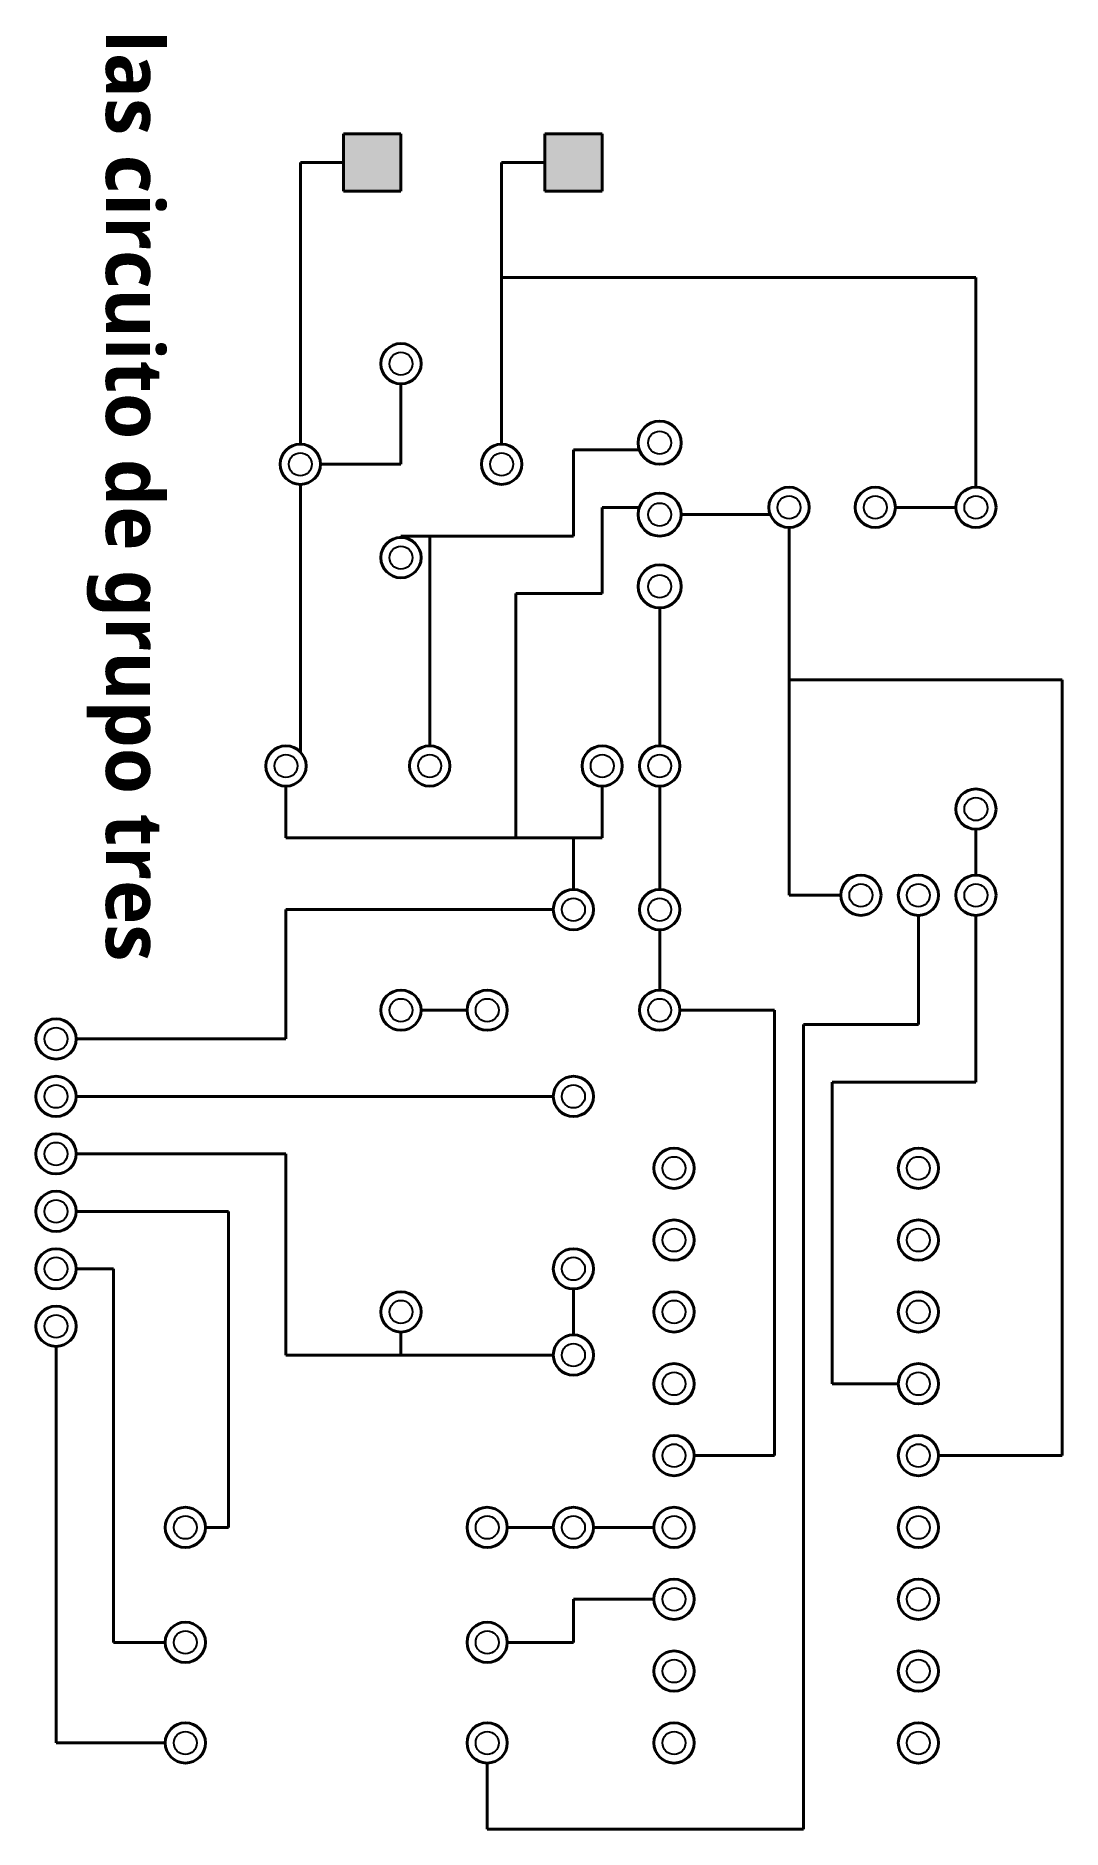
# Model space of a CAD drawing. Header units: inches. Extents: x 3.93 to 7.5, y 1.4 to 7.64.
import ezdxf

# ---------------------------------------------------------------- set-up
doc = ezdxf.new("R2010")
doc.units = ezdxf.units.IN
doc.header["$MEASUREMENT"] = 0

msp = doc.modelspace()

# ---------------------------------------------------------------- hatches: boundary and pattern name
h = msp.add_hatch(color=256)
h.paths.add_polyline_path([(5.2, 7.1), (5, 7.1), (5, 7.3), (5.2, 7.3)])
h.paths.add_polyline_path([(5.8, 7.3), (5.7, 7.3), (5.7, 7.1), (5.9, 7.1), (5.9, 7.3)])

# ---------------------------------------------------------------- linework, layer by layer
at = {"lineweight": 40}
for p, q in [((5.2, 7.3), (5, 7.3)), ((5, 7.3), (5, 7.1)), ((5.2, 7.3), (5.2, 7.1)), ((5.7, 7.3), (5.7, 7.1)), ((5.8, 7.3), (5.7, 7.3)), ((5.9, 7.3), (5.8, 7.3)), ((5.9, 7.1), (5.9, 7.3)), ((5, 7.2), (4.85, 7.2)), ((4.85, 7.2), (4.85, 6.22)), ((5.7, 7.2), (5.55, 7.2)), ((5.55, 7.2), (5.55, 6.22)), ((5.2, 7.1), (5, 7.1)), ((5.7, 7.1), (5.9, 7.1)), ((5.55, 6.8), (7.2, 6.8)), ((7.2, 6.8), (7.2, 6.07)), ((5.2, 6.43), (5.2, 6.15)), ((6.0293, 6.2), (5.8, 6.2)), ((5.8, 6.2), (5.8, 5.9)), ((5.2, 6.15), (4.92, 6.15)), ((4.85, 6.08), (4.85, 5.149)), ((6.0293, 6), (5.9, 6)), ((5.9, 6), (5.9, 5.7)), ((6.92, 6), (7.13, 6)), ((6.175, 5.975), (6.4846, 5.975)), ((6.55, 5.93), (6.55, 4.65)), ((5.8, 5.9), (5.2, 5.9)), ((5.2, 5.9), (5.2, 5.895)), ((5.3, 5.17), (5.3, 5.9)), ((5.9, 5.7), (5.6, 5.7)), ((5.6, 5.7), (5.6, 4.85)), ((6.1, 5.65), (6.1, 5.17)), ((6.55, 5.4), (7.5, 5.4)), ((7.5, 5.4), (7.5, 2.7)), ((4.8, 4.85), (4.8, 5.03)), ((5.9, 5.03), (5.9, 4.85)), ((6.1, 5.03), (6.1, 4.67)), ((7.2, 4.88), (7.2, 4.72)), ((5.9, 4.85), (4.8, 4.85)), ((5.8, 4.67), (5.8, 4.85)), ((6.55, 4.65), (6.73, 4.65)), ((5.73, 4.6), (4.8, 4.6)), ((4.8, 4.6), (4.8, 4.15)), ((7, 4.58), (7, 4.2)), ((7.2, 4.58), (7.2, 4)), ((6.1, 4.53), (6.1, 4.32)), ((6.1, 4.35), (6.1, 4.32)), ((5.43, 4.25), (5.27, 4.25)), ((5.27, 4.25), (5.3, 4.25)), ((6.17, 4.25), (6.5, 4.25)), ((6.5, 4.25), (6.5, 2.7)), ((7, 4.2), (6.6, 4.2)), ((6.6, 4.2), (6.6, 1.4)), ((4.8, 4.15), (4.07, 4.15)), ((7.2, 4), (6.7, 4)), ((6.7, 4), (6.7, 2.95)), ((5.73, 3.95), (4.07, 3.95)), ((4.07, 3.75), (4.8, 3.75)), ((4.8, 3.75), (4.8, 3.7)), ((4.8, 3.05), (4.8, 3.7)), ((4.6, 3.55), (4.07, 3.55)), ((4.6, 2.45), (4.6, 3.55)), ((4.2, 3.35), (4.07, 3.35)), ((4.2, 2.05), (4.2, 3.35)), ((5.8, 3.28), (5.8, 3.12)), ((5.2, 3.13), (5.2, 3.05)), ((4, 3.08), (4, 1.7)), ((5.2, 3.05), (4.8, 3.05)), ((5.2, 3.05), (5.73, 3.05)), ((4.2, 2.95), (4.2, 2.95)), ((6.7, 2.95), (6.93, 2.95)), ((6.5, 2.7), (6.22, 2.7)), ((7.5, 2.7), (7.07, 2.7)), ((4.52, 2.45), (4.6, 2.45)), ((5.73, 2.45), (5.57, 2.45)), ((5.73, 2.45), (5.7, 2.45)), ((5.9, 2.45), (5.87, 2.45)), ((5.87, 2.45), (6.08, 2.45)), ((6.08, 2.2), (5.8, 2.2)), ((5.8, 2.2), (5.8, 2.05)), ((4.38, 2.05), (4.2, 2.05)), ((5.8, 2.05), (5.57, 2.05)), ((4, 1.7), (4.15, 1.7)), ((4.38, 1.7), (4.1, 1.7)), ((5.5, 1.4), (5.5, 1.63)), ((6.5, 1.4), (5.5, 1.4)), ((6.6, 1.4), (6.5, 1.4))]:
    msp.add_line(p, q, dxfattribs=at)
for centre, radius in [((5.2, 6.5), 0.07), ((6.1, 6.225), 0.075), ((4.85, 6.15), 0.07), ((5.5503, 6.15), 0.07), ((6.55, 6), 0.07), ((6.85, 6), 0.07), ((7.2, 6), 0.07), ((6.1, 5.975), 0.075), ((5.2, 5.825), 0.07), ((6.1, 5.725), 0.075), ((4.8, 5.1), 0.07), ((5.3, 5.1), 0.07), ((5.9, 5.1), 0.07), ((6.1, 5.1), 0.07), ((7.2, 4.95), 0.07), ((6.8, 4.65), 0.07), ((7, 4.65), 0.07), ((7.2, 4.65), 0.07), ((5.8, 4.6), 0.07), ((6.1, 4.6), 0.07), ((5.2, 4.25), 0.07), ((5.5, 4.25), 0.07), ((6.1, 4.25), 0.07), ((4, 4.15), 0.07), ((4, 3.95), 0.07), ((5.8, 3.95), 0.07), ((4, 3.75), 0.07), ((6.15, 3.7), 0.07), ((7, 3.7), 0.07), ((4, 3.55), 0.07), ((6.15, 3.45), 0.07), ((7, 3.45), 0.07), ((4, 3.35), 0.07), ((5.8, 3.35), 0.07), ((5.2, 3.2), 0.07), ((6.15, 3.2), 0.07), ((7, 3.2), 0.07), ((4, 3.15), 0.07), ((5.8, 3.05), 0.07), ((6.15, 2.95), 0.07), ((7, 2.95), 0.07), ((6.15, 2.7), 0.07), ((7, 2.7), 0.07), ((4.45, 2.45), 0.07), ((5.5, 2.45), 0.07), ((5.8, 2.45), 0.07), ((6.15, 2.45), 0.07), ((7, 2.45), 0.07), ((6.15, 2.2), 0.07), ((7, 2.2), 0.07), ((4.45, 2.05), 0.07), ((5.5, 2.05), 0.07), ((6.15, 1.95), 0.07), ((7, 1.95), 0.07), ((4.45, 1.7), 0.07), ((5.5, 1.7), 0.07), ((6.15, 1.7), 0.07), ((7, 1.7), 0.07)]:
    msp.add_circle(centre, radius, dxfattribs=at)
for centre in [(5.2, 6.5), (6.1, 6.225), (4.85, 6.15), (5.5503, 6.15), (6.1, 5.975), (6.55, 6), (6.85, 6), (7.2, 6), (5.2, 5.825), (6.1, 5.725), (4.8, 5.1), (5.3, 5.1), (5.9, 5.1), (6.1, 5.1), (7.2, 4.95), (6.8, 4.65), (7, 4.65), (7.2, 4.65), (5.8, 4.6), (6.1, 4.6), (5.2, 4.25), (5.5, 4.25), (6.1, 4.25), (4, 4.15), (4, 3.95), (5.8, 3.95), (4, 3.75), (6.15, 3.7), (7, 3.7), (4, 3.55), (6.15, 3.45), (7, 3.45), (4, 3.35), (5.8, 3.35), (4, 3.15), (5.2, 3.2), (6.15, 3.2), (7, 3.2), (5.8, 3.05), (6.15, 2.95), (7, 2.95), (6.15, 2.7), (7, 2.7), (4.45, 2.45), (5.5, 2.45), (5.8, 2.45), (6.15, 2.45), (7, 2.45), (6.15, 2.2), (7, 2.2), (4.45, 2.05), (5.5, 2.05), (6.15, 1.95), (7, 1.95), (4.45, 1.7), (5.5, 1.7), (6.15, 1.7), (7, 1.7)]:
    msp.add_circle(centre, 0.04)

# ---------------------------------------------------------------- texts
at = {"lineweight": 40, "insert": (4.3737, 7.6612), "char_height": 0.2, "width": 4, "attachment_point": 1, "rotation": 270}
msp.add_mtext('{\\fTrebuchet MS|b1|i0|c0|p34;las circuito de grupo tres}', dxfattribs=at)

doc.saveas('drawing.dxf')
